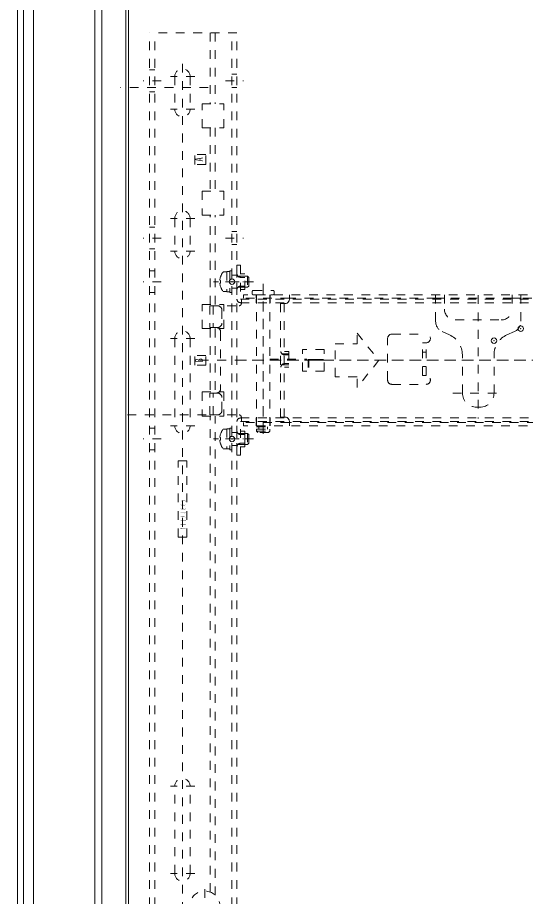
# Model space of a CAD drawing. Units: millimetres, scale not verified. Extents: x -63 to 62, y -57 to 57.
# Drawn here: x -30.98 to -25.17, y 13.46 to 23.52 of the extents above; entities that cross this region are included whole.
import ezdxf
from ezdxf.enums import TextEntityAlignment as Align

# ---------------------------------------------------------------- set-up
doc = ezdxf.new("R2010")
doc.units = ezdxf.units.MM
doc.header["$LTSCALE"] = 0.125
doc.header["$PDMODE"] = 32
doc.header["$PDSIZE"] = 0.0625
doc.linetypes.add('USER1', pattern=[1.4, 0.7, -0.7])
doc.layers.add('0-5_GAIKEI', color=1, linetype='Continuous', lineweight=18)
doc.styles.add('ＭＳ ゴシック', font='')
doc.styles.get('ＭＳ ゴシック').set_extended_font_data('MS Gothic')

msp = doc.modelspace()

# ---------------------------------------------------------------- linework, layer by layer
at = {"layer": '0-5_GAIKEI', "color": 7}
msp.add_line((-30.9816, 30.734), (-30.9816, -4.0413), dxfattribs=at)
at = {"layer": '0-5_GAIKEI'}
for p, q in [((-30.9139, -3.9745), (-30.9139, 30.6673)), ((-30.8005, 30.5539), (-30.8005, -3.8611)), ((-30.0961, 29.8173), (-30.0961, -3.1245)), ((-30.0169, -3.1211), (-30.0169, 29.8139)), ((-29.7418, 29.5028), (-29.7418, -2.8101)), ((-29.7116, 29.4955), (-29.7116, -2.8027))]:
    msp.add_line(p, q, dxfattribs=at)
at = {"layer": '0-5_GAIKEI', "linetype": 'USER1'}
for p, q in [((-28.4691, 23.3464), (-29.4691, 23.3464)), ((-29.4691, 3.3464), (-29.4691, 23.3464)), ((-29.4116, 3.3464), (-29.4116, 23.3464)), ((-28.7766, 23.3464), (-28.7766, 22.5339)), ((-28.7191, 23.3464), (-28.7191, 22.5339)), ((-28.5266, 3.3464), (-28.5266, 23.3464)), ((-28.4691, 3.3464), (-28.4691, 23.3464)), ((-29.0941, 3.6917), (-29.0941, 23.038)), ((-29.4691, 22.9214), (-29.4116, 22.9214)), ((-28.9523, 22.8464), (-29.232, 22.8464)), ((-29.1816, 22.8464), (-29.1816, 22.4714)), ((-29.0066, 22.8464), (-29.0066, 22.4714)), ((-28.5266, 22.8714), (-28.4691, 22.8714)), ((-29.3366, 22.7964), (-29.5441, 22.7964)), ((-28.6016, 22.7964), (-28.3941, 22.7964)), ((-28.7973, 22.7214), (-29.8019, 22.7214)), ((-29.4691, 22.6714), (-29.4116, 22.6714)), ((-28.5266, 22.7214), (-28.4691, 22.7214)), ((-28.9523, 22.4714), (-29.232, 22.4714)), ((-28.8691, 22.5339), (-28.6191, 22.5339)), ((-28.8691, 22.2589), (-28.8691, 22.5339)), ((-28.7766, 22.2589), (-28.7766, 21.5339)), ((-28.7191, 22.2589), (-28.7191, 21.5339)), ((-28.9516, 21.8401), (-28.9516, 21.9526)), ((-28.8266, 21.9526), (-28.9516, 21.9526)), ((-28.8266, 21.8401), (-28.8266, 21.9526)), ((-28.8266, 21.8401), (-28.9516, 21.8401)), ((-28.8691, 21.5339), (-28.8691, 21.2589)), ((-28.8691, 21.2589), (-28.6191, 21.2589)), ((-28.7766, 20.2339), (-28.7766, 21.2589)), ((-28.7191, 20.2339), (-28.7191, 21.2589)), ((-28.9523, 21.2214), (-29.232, 21.2214)), ((-29.1816, 21.2214), (-29.1816, 20.8464)), ((-29.0066, 21.2214), (-29.0066, 20.8464)), ((-29.4691, 21.1214), (-29.4116, 21.1214)), ((-28.5266, 21.0714), (-28.4691, 21.0714)), ((-29.3366, 20.9964), (-29.5441, 20.9964)), ((-28.6016, 20.9964), (-28.3941, 20.9964)), ((-29.4691, 20.8714), (-29.4116, 20.8714)), ((-28.9523, 20.8464), (-29.232, 20.8464)), ((-28.5266, 20.9214), (-28.4691, 20.9214)), ((-28.4291, 20.6839), (-28.4691, 20.6839)), ((-28.4691, 20.6839), (-28.4691, 20.2964)), ((-28.4291, 20.6839), (-28.4291, 20.2964)), ((-29.4691, 20.6214), (-29.4116, 20.6214)), ((-28.5841, 20.6089), (-28.6254, 20.6089)), ((-28.5841, 20.6114), (-28.5516, 20.6114)), ((-28.5841, 20.6114), (-28.5841, 20.3814)), ((-28.5516, 20.6214), (-28.5266, 20.6214)), ((-28.5516, 20.6214), (-28.5516, 20.3714)), ((-28.5266, 20.6214), (-28.5266, 20.3714)), ((-28.5266, 20.5714), (-28.4691, 20.5714)), ((-28.4582, 20.5589), (-28.3791, 20.5589)), ((-28.4291, 20.5864), (-28.3791, 20.5864)), ((-28.3791, 20.5864), (-28.4291, 20.5864)), ((-28.4291, 20.5464), (-28.3791, 20.5464)), ((-28.3791, 20.4064), (-28.3791, 20.5864)), ((-28.3474, 20.5589), (-28.3791, 20.5589)), ((-28.3474, 20.5589), (-28.3474, 20.4339)), ((-28.3341, 20.5456), (-28.3474, 20.5589)), ((-28.3341, 20.5456), (-28.3341, 20.4472)), ((-29.3366, 20.4964), (-29.5441, 20.4964)), ((-28.2803, 20.4964), (-28.7384, 20.4964)), ((-28.666, 20.5114), (-28.6559, 20.5114)), ((-28.666, 20.4814), (-28.6559, 20.4814)), ((-28.6559, 20.4814), (-28.6559, 20.5114)), ((-28.6016, 20.4964), (-28.3941, 20.4964)), ((-28.5441, 20.4964), (-28.3041, 20.4964)), ((-28.4582, 20.4339), (-28.3791, 20.4339)), ((-28.4291, 20.4464), (-28.3791, 20.4464)), ((-28.3474, 20.4339), (-28.3791, 20.4339)), ((-28.3341, 20.4472), (-28.3474, 20.4339)), ((-28.1691, 20.4714), (-28.1691, 18.7178)), ((-28.1691, 20.4535), (-28.1691, 18.7343)), ((-29.4691, 20.3714), (-29.4116, 20.3714)), ((-28.5841, 20.3839), (-28.6254, 20.3839)), ((-28.5516, 20.3814), (-28.5841, 20.3814)), ((-28.5266, 20.3714), (-28.5516, 20.3714)), ((-28.5266, 20.4214), (-28.4691, 20.4214)), ((-28.4291, 20.4064), (-28.3791, 20.4064)), ((-28.3941, 20.3064), (-28.3941, 20.3464)), ((-16.5441, 20.3464), (-28.3941, 20.3464)), ((-28.2941, 20.3839), (-28.2941, 20.3589)), ((-28.2816, 20.3964), (-28.0566, 20.3964)), ((-28.2816, 20.3464), (-28.0566, 20.3464)), ((-28.2504, 20.3464), (-28.2504, 20.3064)), ((-28.2441, 20.3464), (-28.2441, 18.8339)), ((-28.1691, 20.1653), (-28.1691, 20.3566)), ((-28.0941, 20.3464), (-28.0941, 18.8339)), ((-28.0879, 20.3464), (-28.0879, 20.3064)), ((-28.0441, 20.3839), (-28.0441, 20.3589)), ((-27.8691, 20.3464), (-27.8691, 20.2964)), ((-26.1941, 20.3464), (-26.1941, 20.0398)), ((-26.0941, 20.3464), (-26.0941, 20.1839)), ((-25.7066, 20.3438), (-25.7066, 18.932)), ((-25.3191, 20.3464), (-25.3191, 20.1839)), ((-25.2191, 20.3464), (-25.2191, 20.0398)), ((-28.8691, 20.2339), (-28.6191, 20.2339)), ((-28.8691, 19.9589), (-28.8691, 20.2339)), ((-28.6191, 19.9589), (-28.6191, 20.2339)), ((-28.4291, 20.2964), (-16.5841, 20.2964)), ((-28.4291, 20.2564), (-16.5841, 20.2564)), ((-27.8691, 20.3064), (-28.3941, 20.3064)), ((-28.2504, 20.2564), (-28.2504, 20.2964)), ((-28.0879, 20.2564), (-28.0879, 20.2964)), ((-27.9691, 18.9464), (-27.9691, 20.2464)), ((-27.9191, 20.2464), (-27.9691, 20.2464)), ((-27.9291, 18.9464), (-27.9291, 20.2464)), ((-26.1941, 20.3064), (-27.8691, 20.3064)), ((-26.0941, 20.3064), (-26.1941, 20.3064)), ((-25.3191, 20.3064), (-26.0941, 20.3064)), ((-25.2191, 20.3064), (-25.3191, 20.3064)), ((-18.6941, 20.3064), (-25.2191, 20.3064)), ((-28.7816, 20.2214), (-28.4441, 20.2214)), ((-28.7416, 20.2214), (-28.7416, 19.9714)), ((-28.6416, 20.1714), (-28.6416, 20.0214)), ((-25.9691, 20.0589), (-25.4441, 20.0589)), ((-28.8691, 19.9589), (-28.6191, 19.9589)), ((-28.7766, 19.9589), (-28.7766, 19.2339)), ((-28.7191, 19.9589), (-28.7191, 19.2339)), ((-28.6566, 19.9214), (-28.6566, 19.2714)), ((-26.0355, 19.8877), (-26.1203, 19.9258)), ((-25.3778, 19.8877), (-25.2929, 19.9258)), ((-28.9523, 19.8464), (-29.232, 19.8464)), ((-29.1816, 19.8464), (-29.1816, 18.8464)), ((-29.0066, 19.8464), (-29.0066, 18.8464)), ((-26.7441, 19.3714), (-26.7441, 19.8464)), ((-26.6941, 19.8964), (-26.3041, 19.8964)), ((-27.4691, 19.7214), (-27.7191, 19.7214)), ((-27.7191, 19.4714), (-27.7191, 19.7214)), ((-27.4691, 19.4714), (-27.4691, 19.7214)), ((-27.3441, 19.4089), (-27.3441, 19.7839)), ((-27.3441, 19.7839), (-27.0941, 19.7839)), ((-26.3441, 19.7964), (-26.3041, 19.7964)), ((-26.3441, 19.4214), (-26.3441, 19.7964)), ((-26.3041, 19.4214), (-26.3041, 19.7964)), ((-28.9516, 19.5401), (-28.9516, 19.6526)), ((-28.8266, 19.6526), (-28.9516, 19.6526)), ((-28.8266, 19.5401), (-28.8266, 19.6526)), ((-27.955, 19.6714), (-27.876, 19.6714)), ((-27.926, 19.6989), (-27.876, 19.6989)), ((-27.926, 19.6589), (-27.876, 19.6589)), ((-27.876, 19.6989), (-27.876, 19.5189)), ((-26.3441, 19.6901), (-26.3041, 19.6901)), ((-25.8879, 19.2214), (-25.8879, 19.6596)), ((-25.5254, 19.2214), (-25.5254, 19.6596)), ((-28.8266, 19.5401), (-28.9516, 19.5401)), ((-28.8942, 19.5964), (-16.067, 19.5964)), ((-16.3615, 19.5964), (-28.3966, 19.5964)), ((-28.0947, 19.6089), (-27.6709, 19.6089)), ((-27.955, 19.5464), (-27.876, 19.5464)), ((-27.926, 19.5589), (-27.876, 19.5589)), ((-27.926, 19.5189), (-27.876, 19.5189)), ((-26.8441, 19.5964), (-27.0941, 19.2839)), ((-26.3441, 19.5276), (-26.3041, 19.5276)), ((-27.4691, 19.4714), (-27.7191, 19.4714)), ((-26.3441, 19.4214), (-26.3041, 19.4214)), ((-27.0941, 19.4089), (-27.3441, 19.4089)), ((-27.0941, 19.2839), (-27.0941, 19.4089)), ((-26.6941, 19.3214), (-26.3041, 19.3214)), ((-28.8691, 19.2339), (-28.6191, 19.2339)), ((-28.8691, 19.2339), (-28.8691, 18.9589)), ((-28.7416, 18.9714), (-28.7416, 19.2214)), ((-28.6191, 19.2339), (-28.6191, 18.9589)), ((-25.9981, 19.2214), (-25.4157, 19.2214)), ((-28.6416, 19.0214), (-28.6416, 19.1714)), ((-28.1691, 18.7873), (-28.1691, 19.0255)), ((-25.7254, 19.0589), (-25.6879, 19.0589)), ((-28.8224, 18.9714), (-29.7721, 18.9714)), ((-28.8691, 18.9589), (-28.6191, 18.9589)), ((-28.7816, 18.9714), (-28.4441, 18.9714)), ((-28.7766, 13.5098), (-28.7766, 18.9589)), ((-28.7191, 13.4738), (-28.7191, 18.9589)), ((-28.4291, 18.9364), (-16.5841, 18.9364)), ((-28.2504, 18.8964), (-28.2504, 18.9364)), ((-28.0879, 18.8964), (-28.0879, 18.9364)), ((-27.9191, 18.9464), (-27.9691, 18.9464)), ((-29.4691, 18.8214), (-29.4116, 18.8214)), ((-28.9523, 18.8464), (-29.232, 18.8464)), ((-28.5516, 18.8214), (-28.5266, 18.8214)), ((-28.5516, 18.8214), (-28.5516, 18.5714)), ((-28.5266, 18.8214), (-28.5266, 18.5714)), ((-28.4691, 18.5089), (-28.4691, 18.8964)), ((-28.4291, 18.5089), (-28.4291, 18.8964)), ((-28.4291, 18.8964), (-16.5841, 18.8964)), ((-28.3941, 18.8864), (-28.3941, 18.8464)), ((-27.8691, 18.8864), (-28.3941, 18.8864)), ((-16.5441, 18.8464), (-28.3941, 18.8464)), ((-28.2504, 18.8464), (-28.2504, 18.8864)), ((-28.2441, 18.8339), (-28.0941, 18.8339)), ((-28.2191, 18.8089), (-28.2191, 18.8339)), ((-28.1191, 18.8089), (-28.1191, 18.8339)), ((-28.0879, 18.8464), (-28.0879, 18.8864)), ((-27.8691, 18.8464), (-27.8691, 18.8964)), ((-16.6466, 18.8864), (-27.8691, 18.8864)), ((-28.5841, 18.8089), (-28.6254, 18.8089)), ((-28.5841, 18.8114), (-28.5516, 18.8114)), ((-28.5841, 18.8114), (-28.5841, 18.5814)), ((-28.5266, 18.7714), (-28.4691, 18.7714)), ((-28.4582, 18.7589), (-28.3791, 18.7589)), ((-28.4291, 18.7864), (-28.3791, 18.7864)), ((-28.3791, 18.7864), (-28.4291, 18.7864)), ((-28.4291, 18.7464), (-28.3791, 18.7464)), ((-28.3791, 18.7864), (-28.3791, 18.6064)), ((-28.3791, 18.6064), (-28.3791, 18.7864)), ((-28.3474, 18.7589), (-28.3791, 18.7589)), ((-28.3474, 18.7589), (-28.3474, 18.6339)), ((-28.3341, 18.7456), (-28.3474, 18.7589)), ((-28.3341, 18.7456), (-28.3341, 18.6472)), ((-28.2441, 18.7839), (-28.2441, 18.8089)), ((-28.2441, 18.8089), (-28.0941, 18.8089)), ((-28.2441, 18.7839), (-28.2316, 18.7714)), ((-28.2441, 18.7839), (-28.0941, 18.7839)), ((-28.1066, 18.7714), (-28.2316, 18.7714)), ((-28.0941, 18.7839), (-28.1066, 18.7714)), ((-28.0941, 18.7839), (-28.0941, 18.8089)), ((-29.3366, 18.6964), (-29.5441, 18.6964)), ((-28.2803, 18.6964), (-28.7384, 18.6964)), ((-28.666, 18.7114), (-28.6559, 18.7114)), ((-28.666, 18.6814), (-28.6559, 18.6814)), ((-28.6559, 18.6814), (-28.6559, 18.7114)), ((-28.6016, 18.6964), (-28.3941, 18.6964)), ((-28.5441, 18.6964), (-28.3041, 18.6964)), ((-28.5266, 18.6214), (-28.4691, 18.6214)), ((-28.4582, 18.6339), (-28.3791, 18.6339)), ((-28.4291, 18.6464), (-28.3791, 18.6464)), ((-28.3474, 18.6339), (-28.3791, 18.6339)), ((-28.3341, 18.6472), (-28.3474, 18.6339)), ((-29.4691, 18.5714), (-29.4116, 18.5714)), ((-28.5841, 18.5839), (-28.6254, 18.5839)), ((-28.5516, 18.5814), (-28.5841, 18.5814)), ((-28.5266, 18.5714), (-28.5516, 18.5714)), ((-28.4291, 18.6064), (-28.3791, 18.6064)), ((-28.4291, 18.6064), (-28.3791, 18.6064)), ((-29.1441, 18.4464), (-29.0441, 18.4464)), ((-29.1441, 17.5714), (-29.1441, 18.4464)), ((-28.4291, 18.5089), (-28.4691, 18.5089)), ((-28.9523, 14.7214), (-29.232, 14.7214)), ((-29.1816, 13.7214), (-29.1816, 14.7214)), ((-29.0066, 13.7214), (-29.0066, 14.7214)), ((-28.9523, 13.7214), (-29.232, 13.7214)), ((-28.8391, 13.5433), (-28.8391, 13.1476))]:
    msp.add_line(p, q, dxfattribs=at)
for points in [[(-28.8691, 22.2589), (-28.6191, 22.2589), (-28.6191, 22.5339)], [(-28.8691, 21.5339), (-28.6191, 21.5339), (-28.6191, 21.2589)], [(-28.4291, 20.4064), (-28.3791, 20.4064), (-28.3791, 20.5864)], [(-28.4191, 20.2464), (-28.4191, 20.2564), (-28.4191, 20.2964)], [(-28.7816, 20.2214), (-28.7816, 19.9714), (-28.6916, 19.9714)], [(-27.0941, 19.7839), (-27.0941, 19.9089), (-26.8441, 19.5964)], [(-28.7816, 18.9714), (-28.7816, 19.2214), (-28.6916, 19.2214)], [(-28.4191, 18.9464), (-28.4191, 18.9364), (-28.4191, 18.8964)], [(-29.1441, 17.5714), (-29.0441, 17.5714), (-29.0441, 18.4464)]]:
    msp.add_lwpolyline(points, dxfattribs=at)
for centre, radius, start, end in [((-29.0941, 22.8464), 0.0875, 0, 180), ((-29.0941, 22.4714), 0.0875, 180, 0), ((-29.0941, 21.2214), 0.0875, 0, 180), ((-29.0941, 20.8464), 0.0875, 180, 0), ((-28.4926, 20.4964), 0.174, 139.72739, 175.05554), ((-28.4291, 20.5864), 0.04, 180, 270), ((-28.4926, 20.4964), 0.174, 184.94446, 220.27261), ((-28.4291, 20.4064), 0.04, 90, 180), ((-28.2816, 20.3839), 0.0125, 90, 180), ((-28.2816, 20.3589), 0.0125, 180, 270), ((-28.0566, 20.3839), 0.0125, 0, 90), ((-28.0566, 20.3589), 0.0125, 270, 0), ((-28.4291, 20.2964), 0.04, 180, 270), ((-28.4441, 20.2464), 0.025, 270, 0), ((-27.9191, 20.2964), 0.05, 270, 0), ((-28.6916, 20.1714), 0.05, 0, 90), ((-25.9691, 20.1839), 0.125, 180, 270), ((-25.4441, 20.1839), 0.125, 270, 0), ((-28.6916, 20.0214), 0.05, 270, 0), ((-26.0691, 20.0398), 0.125, 180, 245.82089), ((-25.3441, 20.0398), 0.125, 294.17911, 0), ((-29.0941, 19.8464), 0.0875, 0, 180), ((-28.7066, 19.9214), 0.05, 0, 90), ((-26.6941, 19.8464), 0.05, 90, 180), ((-26.3041, 19.8464), 0.05, 270, 90), ((-26.1379, 19.6596), 0.25, 0, 65.82089), ((-25.2754, 19.6596), 0.25, 114.17911, 180), ((-27.926, 19.6989), 0.04, 180, 270), ((-27.926, 19.5189), 0.04, 90, 180), ((-26.3041, 19.3714), 0.05, 270, 90), ((-26.6941, 19.3714), 0.05, 180, 270), ((-28.7066, 19.2714), 0.05, 270, 0), ((-28.6916, 19.1714), 0.05, 0, 90), ((-25.7254, 19.2214), 0.1625, 180, 270), ((-25.6879, 19.2214), 0.1625, 270, 0), ((-28.6916, 19.0214), 0.05, 270, 0), ((-28.4291, 18.8964), 0.04, 90, 180), ((-28.4441, 18.9464), 0.025, 0, 90), ((-27.9191, 18.8964), 0.05, 0, 90), ((-29.0941, 18.8464), 0.0875, 180, 0), ((-28.4926, 18.6964), 0.174, 139.72739, 175.05554), ((-28.4291, 18.7864), 0.04, 180, 270), ((-28.4926, 18.6964), 0.174, 184.94446, 220.27261), ((-28.4291, 18.6064), 0.04, 90, 180), ((-29.0941, 14.7214), 0.0875, 0, 180), ((-29.0941, 13.7214), 0.0875, 180, 0), ((-28.8391, 13.3464), 0.175, 214.22887, 145.77113)]:
    msp.add_arc(centre, radius, start, end, dxfattribs=at)
at = {"layer": '0-5_GAIKEI'}
for p in [(-28.5266, 20.4964), (-25.2191, 19.9589), (-25.5254, 19.8214), (-28.5266, 18.6964)]:
    msp.add_point(p, dxfattribs=at)

# ---------------------------------------------------------------- texts
at = {"layer": '0-5_GAIKEI', "color": 7, "style": 'ＭＳ ゴシック'}
for s, height, rotation, width, p in [('A', 0.0916, 90, 0.75, (-28.8319, 21.873)), ('B', 0.0916, 90, 0.75, (-28.8306, 19.573)), ('Ｌ', 0.1833, 270, 0.85, (-27.7142, 19.6754))]:
    msp.add_text(s, height=height, rotation=rotation, dxfattribs=dict(at, width=width)).set_placement(p, align=Align.BOTTOM_LEFT)
at = {"layer": '0-5_GAIKEI', "color": 7, "insert": (-29.0576, 17.6657), "char_height": 0.05499, "attachment_point": 7, "rotation": 90, "style": 'ＭＳ ゴシック'}
msp.add_mtext('\\T4;\\W0.25;TBLA3865', dxfattribs=at)

doc.saveas('drawing.dxf')
